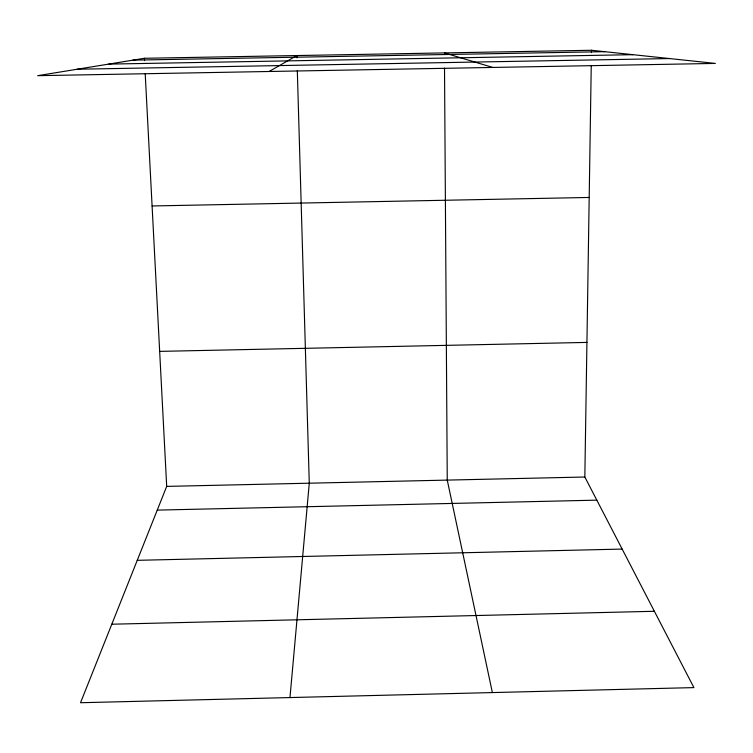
<?xml version="1.0" encoding="UTF-8"?>
<svg xmlns="http://www.w3.org/2000/svg" width="753" height="753" viewBox="0 0 753 753"><rect width="100%" height="100%" fill="white"/><g stroke="black" fill="none" stroke-linecap="round" stroke-linejoin="round"><path stroke-width="1.13" d="M145.197 73.521L166.695 486.391L80.533 702.728L693.908 687.602L584.836 477.016L591.246 65.455M591.444 52.606L591.481 50.272L144.407 58.282L37.65 75.677L715.35 63.421L591.481 50.272M289.971 697.56L309.276 483.2L297.322 70.773M269.15 71.488L296.88 55.553L296.955 57.896M137.253 560.326L622.166 549.078M111.802 624.218L654.376 611.285M166.695 486.391L584.836 477.016M157.245 510.11L596.818 500.152M152.097 205.964L589.194 197.455M159.664 351.378L586.935 342.408M133.046 60.136L604.697 51.675M108.714 64.099L632.962 54.677M77.211 69.229L669.521 58.555M444.411 52.908L492.773 67.45M492.368 692.572L447.254 480.103L444.515 68.109M144.407 58.282L144.529 60.626"/></g></svg>
